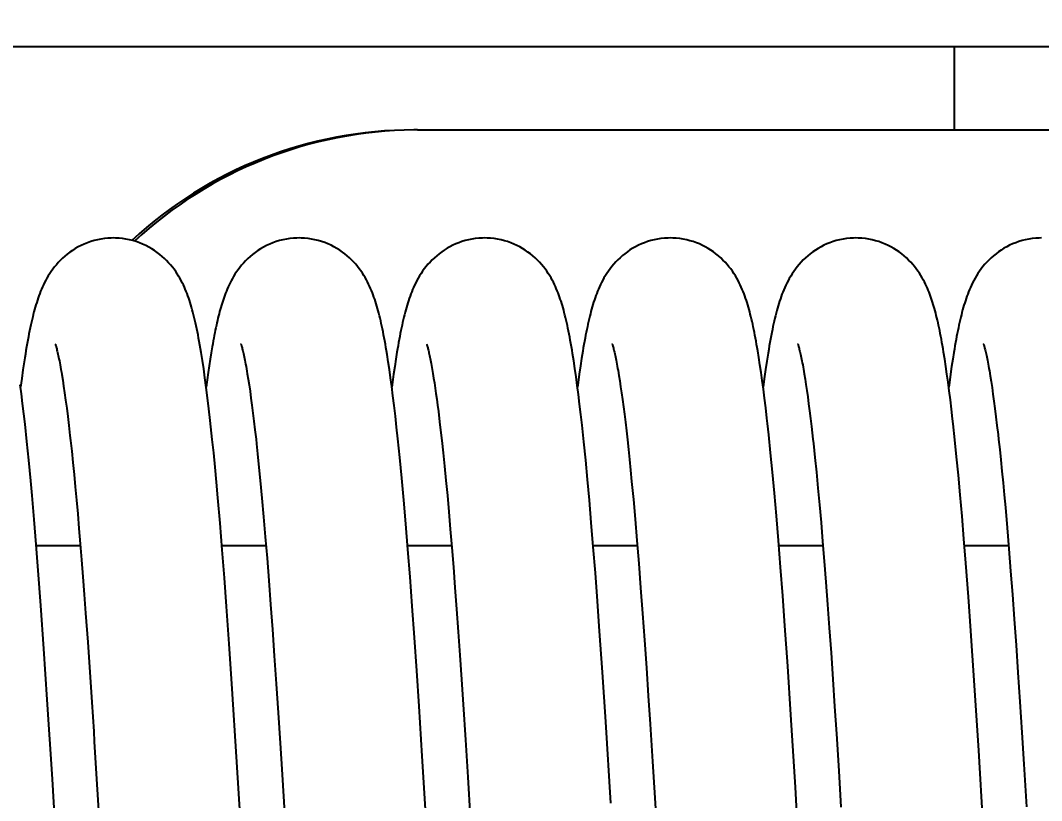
# Model space of a CAD drawing. Header units: millimetres. Extents: x 0 to 841, y 0 to 594.
# Drawn here: x 157.42 to 169.7, y 289.9 to 299.28 of the extents above; entities that cross this region are included whole.
import ezdxf

# ---------------------------------------------------------------- set-up
doc = ezdxf.new("R2010")
doc.units = ezdxf.units.MM
doc.header["$LTSCALE"] = 46.255
doc.layers.get('0').update_dxf_attribs({"linetype": 'CONTINUOUS'})
doc.layers.add('3_ALL_AXIS', color=7, linetype='CONTINUOUS')
doc.styles.get("Standard").update_dxf_attribs({"font": 'txt', "width": 0.8})
doc.dimstyles.new('DIMSTYLE_2', dxfattribs={"dimtxt": 2.5, "dimasz": 2.5, "dimexe": 2, "dimexo": 0.5, "dimtad": 1, "dimdec": 3, "dimdsep": 46, "dimtxsty": 'STANDARD', "dimblk": 'OPEN', "dimblk1": 'OPEN', "dimblk2": 'OPEN', "dimcen": 0.09, "dimadec": 0, "dimazin": 0, "dimtp": 0.5, "dimtm": 0.5, "dimtfac": 1, "dimtdec": 3, "dimtofl": 0, "dimtmove": 0, "dimatfit": 3, "dimldrblk": 'OPEN', "dimfxl": 1, "dimtolj": 1, "dimarcsym": 0})

# ---------------------------------------------------------------- blocks, each defined once
blk = doc.blocks.new('_OPEN')
at = {"color": 0, "linetype": 'BYBLOCK'}
for p, q in [((0, 0), (-1, 0.2)), ((-1, -0.2), (0, 0)), ((-1, 0), (0, 0))]:
    blk.add_line(p, q, dxfattribs=at)
blk = doc.blocks.new('*D1')
at = {"color": 2, "linetype": 'CONTINUOUS'}
for p, q in [((99.41, 256.965), (99.41, 468.591)), ((241.389, 391.465), (241.389, 468.591)), ((99.41, 466.591), (170.399, 466.591)), ((241.389, 466.591), (170.399, 466.591))]:
    blk.add_line(p, q, dxfattribs=at)
at = {"color": 2, "linetype": 'CONTINUOUS', "xscale": 2.5, "yscale": 2.5, "zscale": 2.5, "rotation": 180}
blk.add_blockref('_OPEN', (99.41, 466.591), dxfattribs=at)
at = {"color": 2, "linetype": 'CONTINUOUS', "xscale": 2.5, "yscale": 2.5, "zscale": 2.5}
blk.add_blockref('_OPEN', (241.389, 466.591), dxfattribs=at)
at = {"color": 2, "linetype": 'CONTINUOUS', "insert": (168.399, 469.716), "char_height": 2.5, "width": 10, "attachment_point": 2, "line_spacing_factor": 0.9}
blk.add_mtext('142\\P[5.6]', dxfattribs=at)
blk = doc.blocks.new('*D7')
at = {"color": 2, "linetype": 'CONTINUOUS'}
for p, q in [((117.517, 436.465), (24.788, 436.465)), ((26.788, 436.465), (26.788, 298.715)), ((26.788, 160.965), (26.788, 298.715)), ((209.211, 160.965), (24.788, 160.965))]:
    blk.add_line(p, q, dxfattribs=at)
at = {"color": 2, "linetype": 'CONTINUOUS', "xscale": 2.5, "yscale": 2.5, "zscale": 2.5}
for p, rotation in [((26.788, 436.465), 90), ((26.788, 160.965), 270)]:
    blk.add_blockref('_OPEN', p, dxfattribs=dict(at, rotation=rotation))
at = {"color": 2, "linetype": 'CONTINUOUS', "insert": (23.663, 297.715), "char_height": 2.5, "width": 12, "attachment_point": 2, "rotation": 90, "line_spacing_factor": 0.9}
blk.add_mtext('275,5\\P[10.8]', dxfattribs=at)

msp = doc.modelspace()

# ---------------------------------------------------------------- linework, layer by layer
at = {"color": 7, "linetype": 'CONTINUOUS'}
for p, q in [((200.80343, 298.96521), (149.56124, 298.96521)), ((168.65123, 298.96521), (168.65123, 297.96521)), ((162.19586, 297.96521), (189.04087, 297.96521)), ((162.30472, 295.38841), (162.30461, 295.38872)), ((166.30169, 295.22639), (166.28841, 295.3082)), ((168.53737, 295.20931), (168.52395, 295.29287)), ((159.6233, 295.09076), (159.60799, 295.19267)), ((159.70197, 295.20907), (159.68977, 295.12916)), ((159.71416, 295.28514), (159.70197, 295.20907)), ((161.84343, 295.17675), (161.82958, 295.26471)), ((161.85736, 295.08346), (161.84343, 295.17675)), ((161.93453, 295.20629), (161.92118, 295.11852)), ((164.07491, 295.18662), (164.06096, 295.27463)), ((164.0889, 295.09342), (164.07491, 295.18662)), ((166.31503, 295.13979), (166.30169, 295.22639)), ((168.55082, 295.12105), (168.53737, 295.20931)), ((168.63345, 295.2059), (168.6201, 295.11806)), ((157.44947, 295.07943), (157.43476, 294.97531)), ((159.63876, 294.98181), (159.6233, 295.09076)), ((159.68977, 295.12916), (159.67754, 295.04524)), ((161.87139, 294.98444), (161.85736, 295.08346)), ((161.92118, 295.11852), (161.90784, 295.02624)), ((162.36375, 295.13152), (162.37218, 295.08467)), ((162.37218, 295.08467), (162.38084, 295.03416)), ((164.10294, 294.99484), (164.0889, 295.09342)), ((164.15525, 295.12573), (164.14122, 295.02895)), ((164.60786, 295.06926), (164.61783, 295.0101)), ((166.32846, 295.04796), (166.31503, 295.13979)), ((166.34202, 294.95055), (166.32846, 295.04796)), ((166.38178, 295.08179), (166.36632, 294.9723)), ((166.8379, 295.08618), (166.84766, 295.02915)), ((168.56429, 295.02799), (168.55082, 295.12105)), ((168.6201, 295.11806), (168.60674, 295.02568)), ((169.0744, 295.06606), (169.08461, 295.00524)), ((157.43476, 294.97531), (157.42071, 294.87052)), ((157.91695, 295.02161), (157.92779, 294.95441)), ((157.92779, 294.95441), (157.93906, 294.88088)), ((159.65438, 294.86545), (159.63876, 294.98181)), ((159.66526, 294.95713), (159.6537, 294.87058)), ((159.67754, 295.04524), (159.66526, 294.95713)), ((160.14819, 295.03208), (160.15876, 294.96723)), ((160.15876, 294.96723), (160.16966, 294.89683)), ((161.88556, 294.8793), (161.87139, 294.98444)), ((161.89449, 294.92933), (161.8867, 294.87055)), ((161.90784, 295.02624), (161.89449, 294.92933)), ((162.38084, 295.03416), (162.38972, 294.97998)), ((162.38972, 294.97998), (162.3988, 294.92211)), ((164.11705, 294.89072), (164.10294, 294.99484)), ((164.12703, 294.92596), (164.11968, 294.87055)), ((164.14122, 295.02895), (164.12703, 294.92596)), ((164.61783, 295.0101), (164.62812, 294.94581)), ((164.62812, 294.94581), (164.63872, 294.87632)), ((166.35576, 294.84707), (166.34202, 294.95055)), ((166.36632, 294.9723), (166.35269, 294.87048)), ((166.84766, 295.02915), (166.85773, 294.96733)), ((166.85773, 294.96733), (166.86805, 294.9007)), ((168.57779, 294.93006), (168.56429, 295.02799)), ((168.59131, 294.82727), (168.57779, 294.93006)), ((168.59338, 294.92862), (168.58568, 294.87056)), ((168.60674, 295.02568), (168.59338, 294.92862)), ((169.08461, 295.00524), (169.09522, 294.93872)), ((169.09522, 294.93872), (169.10619, 294.86631)), ((157.43129, 294.78846), (157.41714, 294.8977)), ((157.93906, 294.88088), (157.95073, 294.80071)), ((159.67018, 294.74135), (159.65438, 294.86545)), ((160.16966, 294.89683), (160.18085, 294.82086)), ((160.18085, 294.82086), (160.1923, 294.73929)), ((161.89989, 294.76771), (161.88556, 294.8793)), ((162.3988, 294.92211), (162.40807, 294.86052)), ((162.40807, 294.86052), (162.4175, 294.7952)), ((164.13122, 294.78088), (164.11705, 294.89072)), ((164.63872, 294.87632), (164.64959, 294.80157)), ((164.64959, 294.80157), (164.66072, 294.72149)), ((166.36969, 294.73708), (166.35576, 294.84707)), ((166.86805, 294.9007), (166.87862, 294.82924)), ((166.87862, 294.82924), (166.8894, 294.75295)), ((168.60485, 294.71958), (168.59131, 294.82727)), ((169.10619, 294.86631), (169.11751, 294.78789)), ((157.44553, 294.67322), (157.43129, 294.78846)), ((157.95073, 294.80071), (157.96281, 294.71361)), ((157.96281, 294.71361), (157.97527, 294.61927)), ((159.68617, 294.60922), (159.67018, 294.74135)), ((160.1923, 294.73929), (160.204, 294.65207)), ((161.9144, 294.64927), (161.89989, 294.76771)), ((162.4175, 294.7952), (162.42709, 294.72612)), ((162.42709, 294.72612), (162.43684, 294.65323)), ((164.14549, 294.66515), (164.13122, 294.78088)), ((164.66072, 294.72149), (164.67208, 294.636)), ((166.38384, 294.62024), (166.36969, 294.73708)), ((166.8894, 294.75295), (166.90037, 294.67183)), ((168.61839, 294.60708), (168.60485, 294.71958)), ((169.11751, 294.78789), (169.12917, 294.70328)), ((169.12917, 294.70328), (169.14112, 294.61239)), ((157.45989, 294.55171), (157.44553, 294.67322)), ((157.97527, 294.61927), (157.98812, 294.51734)), ((160.204, 294.65207), (160.21591, 294.55916)), ((160.21591, 294.55916), (160.22803, 294.46056)), ((161.92911, 294.52365), (161.9144, 294.64927)), ((162.43684, 294.65323), (162.44672, 294.57649)), ((162.44672, 294.57649), (162.46182, 294.45397)), ((164.15984, 294.54334), (164.14549, 294.66515)), ((164.67208, 294.636), (164.68368, 294.54495)), ((166.90037, 294.67183), (166.91152, 294.58585)), ((166.91152, 294.58585), (166.92283, 294.49502)), ((169.14112, 294.61239), (169.15337, 294.51508)), ((157.47439, 294.42358), (157.45989, 294.55171)), ((157.98812, 294.51734), (158.00132, 294.40779)), ((160.22803, 294.46056), (160.24034, 294.35622)), ((161.94402, 294.39054), (161.92911, 294.52365)), ((162.46182, 294.45397), (162.47725, 294.32211)), ((164.17428, 294.41534), (164.15984, 294.54334)), ((164.68368, 294.54495), (164.69551, 294.44817)), ((164.69551, 294.44817), (164.70756, 294.34546)), ((166.92283, 294.49502), (166.93429, 294.39933)), ((169.15337, 294.51508), (169.16588, 294.41123)), ((157.49654, 294.21729), (157.47439, 294.42358)), ((159.72696, 294.24194), (159.7105, 294.39533)), ((161.95914, 294.24964), (161.94402, 294.39054)), ((162.47725, 294.32211), (162.48773, 294.22875)), ((164.19613, 294.21142), (164.17428, 294.41534)), ((164.70756, 294.34546), (164.71985, 294.23662)), ((166.42011, 294.29708), (166.40546, 294.43173)), ((168.65938, 294.23766), (168.63879, 294.42867)), ((157.51933, 293.99187), (157.49654, 294.21729)), ((158.0217, 294.22913), (158.03561, 294.10065)), ((159.74361, 294.07965), (159.72696, 294.24194)), ((160.2591, 294.18898), (160.2718, 294.07032)), ((161.98224, 294.02304), (161.95914, 294.24964)), ((162.48773, 294.22875), (162.50377, 294.08009)), ((164.21821, 293.99291), (164.19613, 294.21142)), ((164.71985, 294.23662), (164.73238, 294.12144)), ((166.4424, 294.08149), (166.42011, 294.29708)), ((166.95761, 294.19327), (166.97544, 294.02571)), ((168.68027, 294.03268), (168.65938, 294.23766)), ((169.18513, 294.24301), (169.19825, 294.1225)), ((158.03561, 294.10065), (158.04971, 293.96493)), ((159.76045, 293.90829), (159.74361, 294.07965)), ((160.2718, 294.07032), (160.28465, 293.9458)), ((162.50377, 294.08009), (162.5202, 293.92053)), ((164.73238, 294.12144), (164.74513, 293.99971)), ((166.46512, 293.84868), (166.4424, 294.08149)), ((169.19825, 294.1225), (169.21157, 293.99535)), ((157.54293, 293.74434), (157.51933, 293.99187)), ((158.04971, 293.96493), (158.06401, 293.82188)), ((160.28465, 293.9458), (160.30419, 293.74785)), ((162.00585, 293.77733), (161.98224, 294.02304)), ((164.2405, 293.75953), (164.21821, 293.99291)), ((164.74513, 293.99971), (164.75813, 293.87111)), ((166.97544, 294.02571), (166.99353, 293.84683)), ((168.70155, 293.81231), (168.68027, 294.03268)), ((169.21157, 293.99535), (169.22506, 293.86156)), ((158.06401, 293.82188), (158.0785, 293.67135)), ((159.77747, 293.72771), (159.76045, 293.90829)), ((162.5202, 293.92053), (162.53704, 293.7494)), ((164.75813, 293.87111), (164.77138, 293.73537)), ((166.48837, 293.59678), (166.46512, 293.84868)), ((166.99353, 293.84683), (167.01187, 293.65652)), ((169.22506, 293.86156), (169.23872, 293.72123)), ((157.55914, 293.56614), (157.54293, 293.74434)), ((159.79466, 293.53779), (159.77747, 293.72771)), ((160.30419, 293.74785), (160.32407, 293.53611)), ((162.02997, 293.51164), (162.00585, 293.77733)), ((162.53704, 293.7494), (162.55429, 293.56624)), ((164.2631, 293.51006), (164.2405, 293.75953)), ((164.77138, 293.73537), (164.79176, 293.5175)), ((168.72331, 293.57504), (168.70155, 293.81231)), ((169.23872, 293.72123), (169.25251, 293.57449)), ((158.0785, 293.67135), (158.0932, 293.51294)), ((166.51228, 293.32359), (166.48837, 293.59678)), ((167.01187, 293.65652), (167.03045, 293.45468)), ((168.74565, 293.31917), (168.72331, 293.57504)), ((169.25251, 293.57449), (169.26642, 293.42142)), ((157.58398, 293.28031), (157.55914, 293.56614)), ((158.0932, 293.51294), (158.10813, 293.34621)), ((159.82077, 293.23527), (159.79466, 293.53779)), ((160.32407, 293.53611), (160.34429, 293.31016)), ((162.05461, 293.22518), (162.02997, 293.51164)), ((162.55429, 293.56624), (162.57196, 293.37069)), ((164.28621, 293.24179), (164.2631, 293.51006)), ((164.79176, 293.5175), (164.81278, 293.28143)), ((167.03045, 293.45468), (167.04925, 293.24124)), ((158.10813, 293.34621), (158.12331, 293.17086)), ((162.57196, 293.37069), (162.59001, 293.16245)), ((169.26642, 293.42142), (169.28747, 293.18035)), ((157.60896, 292.97745), (157.58398, 293.28031)), ((159.84712, 292.91292), (159.82077, 293.23527)), ((160.34429, 293.31016), (160.36484, 293.06962)), ((162.07977, 292.91729), (162.05461, 293.22518)), ((164.31001, 292.95173), (164.28621, 293.24179)), ((164.81278, 293.28143), (164.83447, 293.02591)), ((166.53695, 293.02679), (166.51228, 293.32359)), ((167.04925, 293.24124), (167.06831, 293.01577)), ((168.76854, 293.04402), (168.74565, 293.31917)), ((158.12331, 293.17086), (158.13875, 292.98645)), ((162.59001, 293.16245), (162.60845, 292.94123)), ((169.28747, 293.18035), (169.30867, 292.92609)), ((157.63358, 292.66427), (157.60896, 292.97745)), ((158.13875, 292.98645), (158.15448, 292.79251)), ((160.36484, 293.06962), (160.38575, 292.81413)), ((164.83447, 293.02591), (164.85677, 292.7509)), ((166.56247, 292.70426), (166.53695, 293.02679)), ((167.06831, 293.01577), (167.08766, 292.77736)), ((168.79171, 292.75267), (168.76854, 293.04402)), ((159.87329, 292.57631), (159.84712, 292.91292)), ((162.10544, 292.58749), (162.07977, 292.91729)), ((162.60845, 292.94123), (162.62726, 292.70691)), ((164.33468, 292.63668), (164.31001, 292.95173)), ((169.30867, 292.92609), (169.33001, 292.65891)), ((158.15448, 292.79251), (158.1705, 292.58876)), ((160.38575, 292.81413), (160.407, 292.54336)), ((164.85677, 292.7509), (164.87951, 292.45799)), ((167.08766, 292.77736), (167.10739, 292.52493)), ((168.82231, 292.34837), (168.79171, 292.75267)), ((157.66508, 292.24282), (157.63358, 292.66427)), ((162.62726, 292.70691), (162.64638, 292.45979)), ((164.36025, 292.29504), (164.33468, 292.63668)), ((166.58854, 292.35896), (166.56247, 292.70426)), ((169.33001, 292.65891), (169.35157, 292.37774)), ((158.1705, 292.58876), (158.18684, 292.37462)), ((159.89875, 292.23349), (159.87329, 292.57631)), ((160.407, 292.54336), (160.4286, 292.25702)), ((162.13163, 292.23506), (162.10544, 292.58749)), ((167.10739, 292.52493), (167.12755, 292.25738)), ((158.18684, 292.37462), (158.20338, 292.15135)), ((162.64638, 292.45979), (162.66578, 292.20031)), ((164.87951, 292.45799), (164.90251, 292.1492)), ((166.61456, 291.99891), (166.58854, 292.35896)), ((168.85175, 291.93936), (168.82231, 292.34837)), ((169.35157, 292.37774), (169.37345, 292.08117)), ((157.70189, 291.72223), (157.66508, 292.24282)), ((159.93079, 291.78153), (159.89875, 292.23349)), ((160.4286, 292.25702), (160.45056, 291.95493)), ((162.15839, 291.85915), (162.13163, 292.23506)), ((164.38615, 291.93395), (164.36025, 292.29504)), ((167.12755, 292.25738), (167.1482, 291.97357)), ((158.20338, 292.15135), (158.22836, 291.80239)), ((162.66578, 292.20031), (162.68539, 291.92907)), ((164.90251, 292.1492), (164.92561, 291.82702)), ((166.64811, 291.51296), (166.61456, 291.99891)), ((169.37345, 292.08117), (169.39575, 291.76777)), ((160.45056, 291.95493), (160.47286, 291.637)), ((162.18575, 291.45908), (162.15839, 291.85915)), ((162.68539, 291.92907), (162.70518, 291.64678)), ((164.41992, 291.44145), (164.38615, 291.93395)), ((167.1482, 291.97357), (167.16937, 291.67279)), ((168.89244, 291.34358), (168.85175, 291.93936)), ((158.22836, 291.80239), (158.2531, 291.44338)), ((159.96731, 291.24011), (159.93079, 291.78153)), ((164.92561, 291.82702), (164.94859, 291.49478)), ((169.39575, 291.76777), (169.41856, 291.43611)), ((157.7426, 291.11365), (157.70189, 291.72223)), ((160.47286, 291.637), (160.49552, 291.30328)), ((162.70518, 291.64678), (162.7251, 291.35421)), ((167.16937, 291.67279), (167.19088, 291.35719)), ((164.94859, 291.49478), (164.97126, 291.15636)), ((166.68663, 290.92714), (166.64811, 291.51296)), ((158.2531, 291.44338), (158.27716, 291.08215)), ((162.21372, 291.03453), (162.18575, 291.45908)), ((164.45889, 290.84516), (164.41992, 291.44145)), ((169.41856, 291.43611), (169.44195, 291.08492)), ((160.0195, 290.42275), (159.96731, 291.24011)), ((160.49552, 291.30328), (160.51851, 290.95399)), ((162.7251, 291.35421), (162.74518, 291.0511)), ((167.19088, 291.35719), (167.21249, 291.03092)), ((168.94668, 290.49971), (168.89244, 291.34358)), ((164.97126, 291.15636), (164.99342, 290.81583)), ((157.80309, 290.15353), (157.7426, 291.11365)), ((162.252, 290.43063), (162.21372, 291.03453)), ((162.74518, 291.0511), (162.77245, 290.62739)), ((167.21249, 291.03092), (167.23391, 290.6986)), ((169.44195, 291.08492), (169.46581, 290.71573)), ((160.51851, 290.95399), (160.54185, 290.58957)), ((166.74087, 290.05846), (166.68663, 290.92714)), ((164.51958, 289.86531), (164.45889, 290.84516)), ((164.99342, 290.81583), (165.02187, 290.3658)), ((162.77245, 290.62739), (162.80054, 290.17748)), ((167.23391, 290.6986), (167.26178, 290.25443)), ((169.46581, 290.71573), (169.48976, 290.33524)), ((158.30759, 290.60962), (158.336, 290.15396)), ((160.54185, 290.58957), (160.5655, 290.21066)), ((160.09835, 289.11252), (160.0195, 290.42275)), ((162.32577, 289.20723), (162.252, 290.43063)), ((169.03059, 289.10806), (168.94668, 290.49971)), ((165.02187, 290.3658), (165.04874, 289.92898)), ((169.48976, 290.33524), (169.52112, 289.82356)), ((157.86572, 289.10645), (157.80309, 290.15353)), ((158.336, 290.15396), (158.36266, 289.71576)), ((160.5655, 290.21066), (160.5937, 289.74816)), ((162.80054, 290.17748), (162.82974, 289.69745)), ((167.26178, 290.25443), (167.28838, 289.81934)), ((166.80599, 288.96491), (166.74087, 290.05846)), ((165.04874, 289.92898), (165.08003, 289.40821))]:
    msp.add_line(p, q, dxfattribs=at)
for points in [[(158.53722, 296.66521), (158.51221, 296.66485), (158.47044, 296.66266), (158.42874, 296.65848), (158.38711, 296.65231), (158.34574, 296.64416), (158.30493, 296.63409), (158.26478, 296.62216), (158.22536, 296.60839), (158.18692, 296.59291), (158.14951, 296.57577), (158.11318, 296.55706), (158.07819, 296.53701), (158.04456, 296.51571), (158.0123, 296.49328), (157.9816, 296.46994), (157.95249, 296.44586), (157.92491, 296.4211), (157.89882, 296.39577), (157.87419, 296.36995), (157.85095, 296.34372), (157.82908, 296.3172), (157.80848, 296.29041), (157.78912, 296.26344), (157.771, 296.23646), (157.75407, 296.20954), (157.73822, 296.18269), (157.7234, 296.15596), (157.70955, 296.12942), (157.69658, 296.10301), (157.68436, 296.07668), (157.67286, 296.05043), (157.66199, 296.02422), (157.65164, 295.99788), (157.64174, 295.97137), (157.63228, 295.94469), (157.62316, 295.91771), (157.61437, 295.89043), (157.60587, 295.86279), (157.59759, 295.83465), (157.58951, 295.80596), (157.58162, 295.7767), (157.57385, 295.74672), (157.56621, 295.716), (157.55867, 295.68449), (157.5512, 295.65209), (157.54381, 295.61877), (157.53647, 295.58448), (157.52917, 295.54917), (157.52191, 295.51278), (157.51467, 295.47529), (157.50745, 295.43662), (157.50023, 295.39672), (157.49302, 295.35556), (157.4858, 295.31308), (157.47857, 295.26923), (157.47132, 295.224), (157.46406, 295.1773), (157.44947, 295.07943)], [(159.60799, 295.19267), (159.60038, 295.24109), (159.5928, 295.28789), (159.58524, 295.33313), (159.5777, 295.37682), (159.57017, 295.41905), (159.56266, 295.45985), (159.55515, 295.49926), (159.54763, 295.53737), (159.54009, 295.57422), (159.53254, 295.60985), (159.52495, 295.64437), (159.51731, 295.67782), (159.50961, 295.71024), (159.50182, 295.74176), (159.49393, 295.77241), (159.48592, 295.80225), (159.47775, 295.83141), (159.4694, 295.85994), (159.46084, 295.88788), (159.45202, 295.91539), (159.44289, 295.94253), (159.43342, 295.9693), (159.42355, 295.99586), (159.41323, 296.02222), (159.40241, 296.04841), (159.39097, 296.07465), (159.37881, 296.10097), (159.3659, 296.12736), (159.35212, 296.15391), (159.33737, 296.18065), (159.32158, 296.20753), (159.3047, 296.23448), (159.28664, 296.2615), (159.26732, 296.28853), (159.24677, 296.31539), (159.22494, 296.34199), (159.20174, 296.3683), (159.17715, 296.3942), (159.15109, 296.41962), (159.12354, 296.44447), (159.09446, 296.46863), (159.06378, 296.49206), (159.03153, 296.5146), (158.99791, 296.53599), (158.96292, 296.55614), (158.9266, 296.57494), (158.88918, 296.59218), (158.85073, 296.60776), (158.8113, 296.62162), (158.77113, 296.63365), (158.73029, 296.6438), (158.68889, 296.65203), (158.64722, 296.65829), (158.60547, 296.66254), (158.56365, 296.66481), (158.5372, 296.66521)], [(160.77021, 296.66521), (160.74459, 296.66483), (160.70231, 296.66257), (160.6602, 296.65829), (160.6183, 296.652), (160.57677, 296.64372), (160.53583, 296.63352), (160.49558, 296.62145), (160.45609, 296.60754), (160.41754, 296.59188), (160.37998, 296.57454), (160.34348, 296.5556), (160.30825, 296.53523), (160.27428, 296.51353), (160.24163, 296.4906), (160.21055, 296.46671), (160.18105, 296.44202), (160.15309, 296.41658), (160.12674, 296.39061), (160.10197, 296.36423), (160.07868, 296.33751), (160.05691, 296.31065), (160.03656, 296.28373), (160.01755, 296.25682), (159.99989, 296.23009), (159.9835, 296.20366), (159.96827, 296.17751), (159.9541, 296.15167), (159.94093, 296.12621), (159.92865, 296.10108), (159.91714, 296.07619), (159.90633, 296.05155), (159.89617, 296.02714), (159.88652, 296.00278), (159.87733, 295.97845), (159.86858, 295.95416), (159.86018, 295.92978), (159.85211, 295.90533), (159.84435, 295.88077), (159.83682, 295.85596), (159.82951, 295.83088), (159.82239, 295.80551), (159.81542, 295.77974), (159.80859, 295.75355), (159.80188, 295.72692), (159.79528, 295.69975), (159.78876, 295.67203), (159.78232, 295.64375), (159.77595, 295.61483), (159.76963, 295.58526), (159.76335, 295.55501), (159.75712, 295.52404), (159.75092, 295.49232), (159.74475, 295.45984), (159.7386, 295.42657), (159.73247, 295.39249), (159.72636, 295.35758), (159.71416, 295.28514)], [(161.82958, 295.26471), (161.82266, 295.30678), (161.81575, 295.34768), (161.80882, 295.38744), (161.80189, 295.42607), (161.79493, 295.46367), (161.78795, 295.50025), (161.78093, 295.53584), (161.77387, 295.57048), (161.76675, 295.60419), (161.75959, 295.63701), (161.75235, 295.66899), (161.74502, 295.70018), (161.73761, 295.73058), (161.73007, 295.76032), (161.7224, 295.78941), (161.71458, 295.81788), (161.70656, 295.84588), (161.69832, 295.87342), (161.68983, 295.90053), (161.68104, 295.92735), (161.67191, 295.95393), (161.6624, 295.98027), (161.65246, 296.00646), (161.64204, 296.03251), (161.63109, 296.05847), (161.61951, 296.08447), (161.60721, 296.11055), (161.59414, 296.1367), (161.5802, 296.16299), (161.56531, 296.18943), (161.54939, 296.21599), (161.5324, 296.24259), (161.51423, 296.26925), (161.49483, 296.29588), (161.47421, 296.32234), (161.45232, 296.34853), (161.42909, 296.37442), (161.40446, 296.39991), (161.37839, 296.42492), (161.35083, 296.44937), (161.32179, 296.47312), (161.29119, 296.49611), (161.25908, 296.51821), (161.22564, 296.53916), (161.1909, 296.55886), (161.15489, 296.57723), (161.11782, 296.59405), (161.07976, 296.60925), (161.04076, 296.62276), (161.00106, 296.63448), (160.96071, 296.64437), (160.91982, 296.65239), (160.87868, 296.65848), (160.83744, 296.66262), (160.79613, 296.66482), (160.77019, 296.66521)], [(163.0032, 296.66521), (162.97592, 296.66478), (162.9326, 296.66236), (162.89008, 296.65789), (162.84848, 296.6515), (162.80784, 296.64329), (162.76813, 296.63333), (162.72942, 296.62172), (162.69176, 296.60855), (162.65503, 296.59382), (162.61922, 296.57757), (162.58443, 296.5599), (162.55064, 296.54087), (162.51783, 296.5205), (162.48609, 296.49889), (162.45555, 296.47619), (162.42621, 296.45245), (162.39808, 296.42774), (162.37127, 296.40223), (162.34574, 296.37595), (162.32148, 296.349), (162.2986, 296.32161), (162.27703, 296.29384), (162.25671, 296.26575), (162.23774, 296.23763), (162.22005, 296.20954), (162.20352, 296.18149), (162.18814, 296.15365), (162.17386, 296.12608), (162.16053, 296.09874), (162.14808, 296.07161), (162.13645, 296.04476), (162.12553, 296.01811), (162.11518, 295.99145), (162.10534, 295.96476), (162.09597, 295.93802), (162.08696, 295.91105), (162.07829, 295.88381), (162.06991, 295.85628), (162.06177, 295.82833), (162.05384, 295.7999), (162.0461, 295.771), (162.03852, 295.7415), (162.03107, 295.71139), (162.02375, 295.68064), (162.01654, 295.6492), (162.00942, 295.61704), (162.00239, 295.58416), (161.99542, 295.55046), (161.98852, 295.51595), (161.98167, 295.4806), (161.97486, 295.44434), (161.96808, 295.40715), (161.96134, 295.36901), (161.95461, 295.32988), (161.94791, 295.28973), (161.93453, 295.20629)], [(164.06096, 295.27463), (164.05399, 295.31675), (164.04702, 295.35766), (164.04005, 295.39738), (164.03308, 295.43595), (164.02609, 295.47342), (164.01908, 295.50982), (164.01204, 295.54516), (164.00497, 295.57954), (163.99786, 295.61297), (163.99069, 295.64548), (163.98345, 295.67715), (163.97613, 295.70801), (163.96873, 295.73809), (163.96122, 295.76744), (163.95359, 295.79609), (163.94583, 295.82407), (163.93791, 295.85145), (163.92982, 295.87826), (163.92153, 295.90455), (163.91299, 295.93045), (163.90418, 295.95597), (163.89506, 295.98117), (163.88554, 296.00624), (163.87559, 296.03117), (163.86514, 296.05602), (163.85404, 296.08109), (163.8422, 296.10641), (163.82956, 296.13195), (163.81598, 296.15787), (163.80131, 296.18422), (163.78551, 296.2109), (163.76851, 296.23784), (163.75017, 296.26504), (163.73044, 296.29239), (163.7094, 296.3196), (163.68697, 296.34662), (163.66306, 296.37336), (163.63784, 296.39953), (163.61127, 296.42502), (163.58331, 296.4498), (163.55408, 296.47367), (163.52358, 296.49655), (163.49182, 296.51837), (163.45893, 296.53898), (163.42501, 296.55826), (163.39003, 296.57619), (163.35401, 296.59268), (163.31704, 296.60764), (163.27914, 296.62102), (163.2402, 296.63279), (163.20027, 296.6429), (163.15943, 296.65123), (163.11769, 296.65771), (163.07511, 296.66225), (163.03179, 296.66474), (163.00319, 296.66521)], [(165.2362, 296.66521), (165.20908, 296.66479), (165.1659, 296.66238), (165.12348, 296.65794), (165.08194, 296.65158), (165.04134, 296.6434), (165.00165, 296.63347), (164.96295, 296.6219), (164.92528, 296.60874), (164.88853, 296.59403), (164.85271, 296.57781), (164.81791, 296.56017), (164.78412, 296.54116), (164.75133, 296.52083), (164.71961, 296.49927), (164.6891, 296.47663), (164.65981, 296.45296), (164.63174, 296.42835), (164.60501, 296.40297), (164.57957, 296.37685), (164.55541, 296.35008), (164.53265, 296.32293), (164.51123, 296.29545), (164.49108, 296.26771), (164.47228, 296.23999), (164.45478, 296.21238), (164.43845, 296.18488), (164.42325, 296.15759), (164.40912, 296.13058), (164.39594, 296.10382), (164.3836, 296.07725), (164.37204, 296.0509), (164.36118, 296.02473), (164.35087, 295.99854), (164.34107, 295.97233), (164.33174, 295.94608), (164.32277, 295.9196), (164.31412, 295.89287), (164.30578, 295.86587), (164.29767, 295.83843), (164.28976, 295.81053), (164.28204, 295.78215), (164.27447, 295.75316), (164.26703, 295.72352), (164.25971, 295.69324), (164.25248, 295.6622), (164.24534, 295.63041), (164.23827, 295.59782), (164.23126, 295.56435), (164.22429, 295.53), (164.21737, 295.49473), (164.21047, 295.45843), (164.20359, 295.42107), (164.19672, 295.38262), (164.18984, 295.34299), (164.18296, 295.30215), (164.17606, 295.26007), (164.16915, 295.21666), (164.15525, 295.12573)], [(166.28841, 295.3082), (166.28177, 295.34746), (166.27512, 295.38567), (166.26846, 295.42285), (166.26177, 295.45913), (166.25504, 295.49453), (166.24827, 295.52904), (166.24145, 295.56275), (166.23456, 295.59567), (166.22761, 295.6278), (166.22058, 295.65921), (166.21346, 295.6899), (166.20624, 295.71989), (166.19889, 295.74928), (166.19142, 295.77807), (166.18379, 295.80629), (166.17597, 295.83407), (166.16794, 295.86142), (166.15967, 295.88836), (166.1511, 295.91507), (166.14221, 295.94154), (166.13294, 295.96782), (166.12321, 295.99408), (166.11297, 296.02033), (166.10216, 296.0466), (166.09066, 296.07306), (166.07837, 296.09976), (166.06523, 296.12666), (166.05115, 296.15381), (166.03601, 296.18124), (166.01973, 296.20889), (166.00229, 296.23663), (165.98355, 296.26448), (165.96347, 296.29235), (165.94211, 296.31996), (165.91942, 296.34725), (165.89532, 296.37416), (165.86993, 296.40043), (165.84324, 296.42597), (165.81521, 296.45073), (165.78594, 296.47455), (165.75545, 296.49736), (165.72372, 296.51909), (165.69091, 296.53959), (165.65708, 296.55876), (165.62223, 296.57657), (165.58635, 296.59296), (165.54953, 296.60783), (165.51178, 296.62113), (165.47299, 296.63285), (165.43318, 296.64291), (165.39246, 296.65122), (165.35078, 296.6577), (165.30821, 296.66224), (165.26486, 296.66474), (165.23618, 296.66521)], [(167.46919, 296.66521), (167.44174, 296.66478), (167.39825, 296.66233), (167.35558, 296.65783), (167.31384, 296.65139), (167.27307, 296.64312), (167.23324, 296.63309), (167.19442, 296.6214), (167.15666, 296.60814), (167.11983, 296.59331), (167.08393, 296.57696), (167.04906, 296.55918), (167.01519, 296.54002), (166.98231, 296.51952), (166.95051, 296.49778), (166.91992, 296.47494), (166.89054, 296.45105), (166.86238, 296.4262), (166.83555, 296.40054), (166.81, 296.3741), (166.78573, 296.34699), (166.76286, 296.31947), (166.74132, 296.29157), (166.72105, 296.26338), (166.70213, 296.23517), (166.68451, 296.20702), (166.66805, 296.17893), (166.65274, 296.15103), (166.63851, 296.12341), (166.62523, 296.09601), (166.6128, 296.06877), (166.60117, 296.04176), (166.59023, 296.01489), (166.57984, 295.98794), (166.56993, 295.96086), (166.56047, 295.93365), (166.55135, 295.90611), (166.54253, 295.87819), (166.534, 295.84987), (166.52568, 295.82099), (166.51755, 295.79151), (166.50959, 295.7614), (166.50176, 295.73053), (166.49405, 295.69888), (166.48644, 295.6664), (166.4789, 295.63295), (166.47141, 295.59848), (166.46397, 295.56297), (166.45655, 295.52628), (166.44914, 295.48837), (166.44175, 295.44921), (166.43434, 295.40868), (166.42693, 295.36675), (166.4195, 295.32337), (166.41204, 295.27843), (166.40454, 295.23187), (166.39701, 295.18365), (166.38178, 295.08179)], [(168.52395, 295.29287), (168.51725, 295.33292), (168.51054, 295.37185), (168.50384, 295.40968), (168.49713, 295.44644), (168.49041, 295.48214), (168.48369, 295.51682), (168.47694, 295.55051), (168.47018, 295.58324), (168.46339, 295.61506), (168.45656, 295.64599), (168.44969, 295.67606), (168.44276, 295.70535), (168.43577, 295.73388), (168.4287, 295.76169), (168.42153, 295.78886), (168.41425, 295.81541), (168.40685, 295.84139), (168.39927, 295.86693), (168.39151, 295.89204), (168.38354, 295.91677), (168.37529, 295.94127), (168.36676, 295.96554), (168.35789, 295.98963), (168.34859, 296.01373), (168.33882, 296.03785), (168.32854, 296.062), (168.31756, 296.08647), (168.30582, 296.1113), (168.29326, 296.13643), (168.27975, 296.16195), (168.26518, 296.1879), (168.24948, 296.21419), (168.2326, 296.24073), (168.21441, 296.26754), (168.19485, 296.29451), (168.17397, 296.32136), (168.15171, 296.34806), (168.12799, 296.3745), (168.10293, 296.40043), (168.07649, 296.42573), (168.04863, 296.45037), (168.01947, 296.47413), (167.98903, 296.49694), (167.95729, 296.51871), (167.92441, 296.53928), (167.89046, 296.55855), (167.85544, 296.57647), (167.81938, 296.59294), (167.78237, 296.60789), (167.74442, 296.62125), (167.70546, 296.633), (167.66553, 296.64306), (167.62472, 296.65135), (167.58307, 296.65779), (167.54063, 296.66229), (167.49752, 296.66475), (167.46917, 296.66521)], [(169.70193, 296.66521), (169.6749, 296.66478), (169.63157, 296.66236), (169.58904, 296.65789), (169.54743, 296.65149), (169.50678, 296.64328), (169.46706, 296.63332), (169.42835, 296.62171), (169.39069, 296.60853), (169.35394, 296.59379), (169.31813, 296.57754), (169.28333, 296.55986), (169.24954, 296.54082), (169.21673, 296.52045), (169.18498, 296.49883), (169.15444, 296.47612), (169.1251, 296.45237), (169.09697, 296.42766), (169.07016, 296.40214), (169.04463, 296.37586), (169.02037, 296.34889), (168.99749, 296.3215), (168.97592, 296.29372), (168.95561, 296.26563), (168.93664, 296.2375), (168.91895, 296.20941), (168.90242, 296.18135), (168.88705, 296.1535), (168.87276, 296.12593), (168.85944, 296.09859), (168.84699, 296.07146), (168.83536, 296.0446), (168.82444, 296.01795), (168.81409, 295.99128), (168.80425, 295.96458), (168.79488, 295.93783), (168.78588, 295.91085), (168.7772, 295.88359), (168.76882, 295.85606), (168.76068, 295.82809), (168.75275, 295.79966), (168.74502, 295.77074), (168.73743, 295.74124), (168.72999, 295.71111), (168.72267, 295.68036), (168.71545, 295.64891), (168.70833, 295.61674), (168.7013, 295.58385), (168.69434, 295.55015), (168.68744, 295.51564), (168.68059, 295.48029), (168.67378, 295.44402), (168.667, 295.40683), (168.66026, 295.36868), (168.65354, 295.32954), (168.64683, 295.28937), (168.63345, 295.2059)], [(157.83859, 295.38879), (157.83862, 295.38872), (157.83903, 295.38757), (157.8399, 295.38503), (157.84116, 295.38119), (157.84279, 295.37601), (157.84477, 295.36946), (157.84706, 295.36162), (157.84962, 295.35246), (157.85246, 295.34194), (157.85554, 295.33013), (157.85884, 295.317), (157.86236, 295.30251), (157.86607, 295.2867), (157.86996, 295.26956), (157.87402, 295.25105), (157.87824, 295.2312), (157.88262, 295.20997), (157.88714, 295.18735), (157.8918, 295.16333), (157.89659, 295.1379), (157.9015, 295.11103), (157.90654, 295.0827), (157.91168, 295.05291), (157.91695, 295.02161)], [(160.0717, 295.38848), (160.07158, 295.38879), (160.0719, 295.38792), (160.07268, 295.38567), (160.07385, 295.38212), (160.07539, 295.37727), (160.07729, 295.37106), (160.07949, 295.36357), (160.08198, 295.35478), (160.08474, 295.34465), (160.08774, 295.33323), (160.09097, 295.32049), (160.09442, 295.30642), (160.09806, 295.29103), (160.10189, 295.27429), (160.1059, 295.25619), (160.11007, 295.23676), (160.11439, 295.21597), (160.11886, 295.19379), (160.12346, 295.17026), (160.12819, 295.14537), (160.13303, 295.11909), (160.13799, 295.09146), (160.14304, 295.06247), (160.14819, 295.03208)], [(162.30461, 295.38872), (162.30515, 295.38717), (162.30604, 295.38457), (162.30728, 295.38077), (162.30885, 295.37576), (162.31071, 295.36963), (162.31283, 295.36238), (162.31519, 295.35398), (162.31776, 295.34453), (162.32052, 295.33403), (162.32347, 295.32246), (162.32656, 295.30991), (162.3298, 295.29636), (162.33317, 295.28182), (162.33666, 295.26633), (162.34026, 295.24988), (162.34396, 295.23247), (162.34776, 295.21414), (162.35164, 295.19488), (162.3556, 295.17467), (162.35964, 295.15355), (162.36375, 295.13152)], [(164.53775, 295.38832), (164.53762, 295.38866), (164.53809, 295.38733), (164.53896, 295.38477), (164.54021, 295.38096), (164.54182, 295.37585), (164.54374, 295.36951), (164.54595, 295.36191), (164.54845, 295.35302), (164.55119, 295.34289), (164.55417, 295.3315), (164.55737, 295.31881), (164.56077, 295.30489), (164.56435, 295.28971), (164.56811, 295.27325), (164.57202, 295.25556), (164.57608, 295.23664), (164.58028, 295.21646), (164.5846, 295.19505), (164.58904, 295.1724), (164.59359, 295.14849), (164.59825, 295.12334), (164.603, 295.09693), (164.60786, 295.06926)], [(166.77064, 295.3886), (166.77056, 295.38879), (166.77071, 295.38838), (166.77132, 295.38664), (166.77233, 295.38365), (166.77371, 295.37939), (166.77544, 295.37381), (166.77748, 295.36698), (166.77981, 295.35888), (166.78242, 295.34945), (166.78527, 295.33877), (166.78836, 295.32681), (166.79167, 295.31353), (166.79516, 295.29902), (166.79883, 295.28325), (166.80268, 295.2662), (166.80667, 295.24793), (166.81079, 295.22846), (166.81504, 295.20774), (166.81941, 295.18583), (166.82389, 295.16272), (166.82847, 295.1384), (166.83314, 295.11289), (166.8379, 295.08618)], [(169.00372, 295.38835), (169.0036, 295.38869), (169.00362, 295.38862), (169.00411, 295.38723), (169.005, 295.38461), (169.00627, 295.38074), (169.00789, 295.37557), (169.00982, 295.36918), (169.01204, 295.36154), (169.01455, 295.35262), (169.01729, 295.34247), (169.02027, 295.33107), (169.02347, 295.31838), (169.02686, 295.30445), (169.03044, 295.28926), (169.0342, 295.27278), (169.03812, 295.25503), (169.0422, 295.23602), (169.04642, 295.21569), (169.05078, 295.19408), (169.05526, 295.17116), (169.05987, 295.1469), (169.0646, 295.12132), (169.06944, 295.09438), (169.0744, 295.06606)], [(159.7105, 294.39533), (159.70234, 294.46876), (159.68617, 294.60922)], [(166.40546, 294.43173), (166.3982, 294.49635), (166.38384, 294.62024)], [(168.63879, 294.42867), (168.63198, 294.48945), (168.61839, 294.60708)], [(158.00132, 294.40779), (158.01484, 294.29056), (158.0217, 294.22913)], [(160.24034, 294.35622), (160.25281, 294.24616), (160.2591, 294.18898)], [(166.93429, 294.39933), (166.95174, 294.24663), (166.95761, 294.19327)], [(169.16588, 294.41123), (169.17866, 294.30075), (169.18513, 294.24301)], [(158.27716, 291.08215), (158.30018, 290.72619), (158.30759, 290.60962)]]:
    msp.add_lwpolyline(points, dxfattribs=at)
for centre, radius, start, end in [((162.15228, 292.96638), 4.99883, 90.000665, 132.755534), ((162.19592, 292.96637), 4.99883, 90.500737, 132.913033), ((162.19586, 292.97083), 4.99438, 90.000027, 90.500515)]:
    msp.add_arc(centre, radius, start, end, dxfattribs=at)
at = {"layer": '3_ALL_AXIS', "color": 7, "linetype": 'CONTINUOUS'}
for p, q in [((157.60994, 292.96521), (158.14049, 292.96521)), ((159.84292, 292.96521), (160.37349, 292.96521)), ((162.07592, 292.96521), (162.60648, 292.96521)), ((164.30892, 292.96521), (164.83947, 292.96521)), ((166.5419, 292.96521), (167.07247, 292.96521)), ((168.77491, 292.96521), (169.30546, 292.96521))]:
    msp.add_line(p, q, dxfattribs=at)

# ---------------------------------------------------------------- dimensions: what is measured, and where the dimension line sits
at = {"color": 2, "linetype": 'CONTINUOUS'}
for base, p1, p2, angle, picture, middle in [((99.41025, 466.5912), (241.38863, 390.96521), (99.41025, 256.46521), 180, '*D1', (170.39944, 466.5912)), ((26.7876, 436.46521), (209.71103, 160.96521), (118.0166, 436.46521), 90, '*D7', (26.7876, 298.71521))]:
    dim = msp.add_linear_dim(base=base, p1=p1, p2=p2, angle=angle, dimstyle='DIMSTYLE_2', dxfattribs=at)
    dim.commit()
    dim.dimension.update_dxf_attribs({"geometry": picture, "text_midpoint": middle, "dimtype": 160})

doc.saveas('drawing.dxf')
